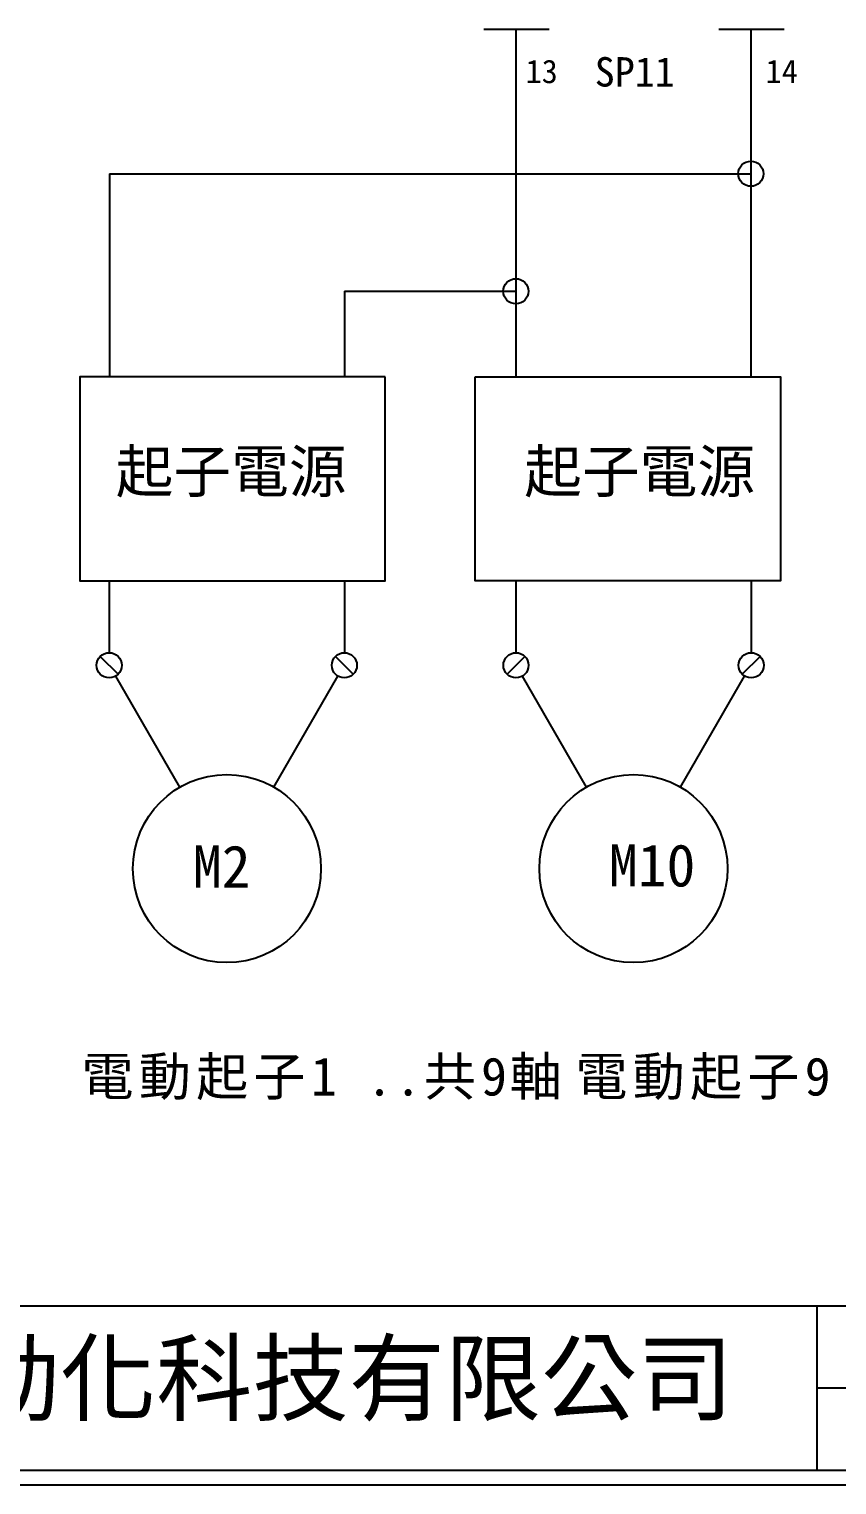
# Model space of a CAD drawing. Extents: x 10 to 297, y 3 to 207.
# Drawn here: x 78.7 to 147.4, y 3 to 126.9 of the extents above; entities that cross this region are included whole.
import ezdxf

# ---------------------------------------------------------------- set-up
doc = ezdxf.new("R2010")
doc.units = 0
doc.layers.get('0').update_dxf_attribs({"linetype": 'CONTINUOUS'})
doc.layers.add('圖框層', color=7, linetype='CONTINUOUS')
doc.layers.add('標尺寸層', color=3, linetype='CONTINUOUS')
doc.styles.add('STSL', font='kaiu.ttf')
doc.styles.add('標楷體', font='kaiu.ttf')

msp = doc.modelspace()

# ---------------------------------------------------------------- linework, layer by layer
for p, q in [((120.1, 126.88), (120.1, 121.02)), ((140.1, 126.88), (140.1, 121.02)), ((120.1, 121.02), (120.11, 97.3)), ((140.1, 121.02), (140.11, 97.3)), ((85.54, 114.57), (85.53, 97.3)), ((105.53, 104.57), (105.53, 97.3)), ((85.52, 79.92), (85.52, 73.81)), ((105.52, 79.92), (105.52, 73.81)), ((120.12, 79.92), (120.12, 73.81)), ((140.12, 79.92), (140.12, 73.81)), ((84.76, 73.5), (86.28, 71.99)), ((104.76, 73.5), (106.28, 71.99)), ((120.88, 73.5), (119.36, 71.99)), ((140.88, 73.5), (139.36, 71.99)), ((91.53, 62.37), (86.07, 71.83)), ((99.53, 62.37), (104.98, 71.82)), ((126.11, 62.37), (120.66, 71.82)), ((134.11, 62.37), (139.57, 71.83))]:
    msp.add_line(p, q)
for centre, radius in [((140.1, 114.57), 1.07), ((120.11, 104.57), 1.07), ((85.52, 72.74), 1.07), ((105.52, 72.74), 1.07), ((120.12, 72.74), 1.07), ((140.12, 72.74), 1.07), ((95.53, 55.44), 8), ((130.11, 55.44), 8)]:
    msp.add_circle(centre, radius)
at = {"layer": '圖框層', "color": 7}
for p, q in [((11.25, 18.25), (295.75, 18.25)), ((145.75, 4.25), (145.75, 18.25)), ((145.75, 11.25), (295.75, 11.25)), ((11.25, 4.25), (295.75, 4.25)), ((10, 3), (297, 3))]:
    msp.add_line(p, q, dxfattribs=at)
at = {"layer": '標尺寸層', "color": 7}
for p, q in [((117.38, 126.88), (122.94, 126.88)), ((120.1, 126.88), (120.1, 121.02)), ((137.38, 126.88), (142.94, 126.88)), ((85.54, 114.57), (140.1, 114.57)), ((105.53, 104.57), (120.11, 104.57))]:
    msp.add_line(p, q, dxfattribs=at)
for points in [[(109, 97.3), (83.01, 97.3), (83.01, 79.92), (109, 79.92)], [(116.64, 97.3), (142.63, 97.3), (142.63, 79.92), (116.64, 79.92)]]:
    msp.add_lwpolyline(points, close=True, dxfattribs=at)

# ---------------------------------------------------------------- texts
at = {"color": 0, "char_height": 3.25, "attachment_point": 2, "style": '標楷體'}
for s, insert, width in [('{\\T1.1;電動起子1}', (94.13, 39.38), 24.1454), ('{\\T1.1;..共9軸}', (115.93, 39.38), 20.4988), ('{\\T1.1;電動起子9}', (136.14, 39.38), 24.1454)]:
    msp.add_mtext(s, dxfattribs=dict(at, insert=insert, width=width))
at = {"layer": '圖框層', "color": 4, "style": 'STSL'}
for s, height, p in [('13', 2, (120.95, 122.28)), ('SP11', 2.5, (126.82, 121.99)), ('14', 2, (141.36, 122.28)), ('起子電源', 3.6, (86.07, 87.45)), ('起子電源', 3.6, (120.82, 87.45)), ('M2', 3.6, (92.64, 53.82)), ('M10', 3.6, (128.03, 53.92)), ('泓陞自動化科技有限公司', 6, (48.6, 9.08))]:
    msp.add_text(s, height=height, dxfattribs=at).set_placement(p)

doc.saveas('drawing.dxf')
